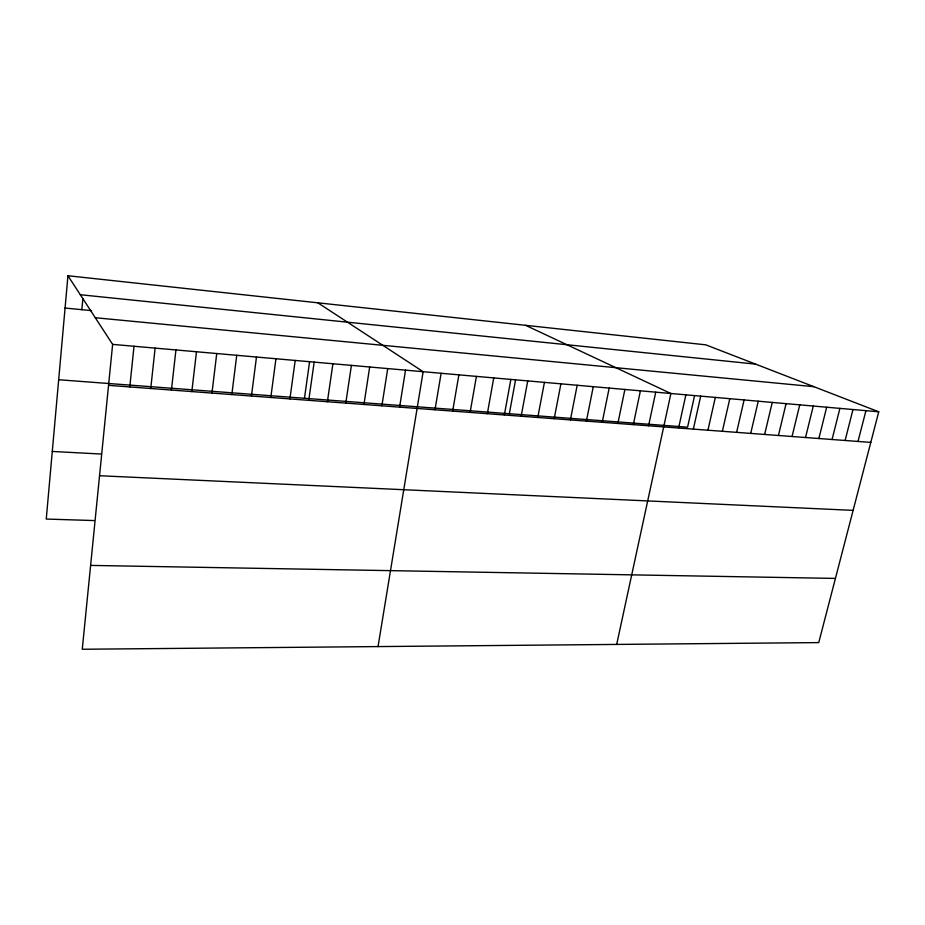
<?xml version="1.0" encoding="UTF-8"?>
<svg xmlns="http://www.w3.org/2000/svg" width="925" height="925" viewBox="0 0 925 925"><rect width="100%" height="100%" fill="white"/><g stroke="black" fill="none" stroke-linecap="round" stroke-linejoin="round"><path stroke-width="1.39" d="M67.953 275.743L112.63 344.377L82.267 649.257L818.741 642.597L878.75 411.798L705.787 344.84L67.953 275.743L46.25 519.052L94.2 520.567M81.839 309.678L82.868 298.509M129.789 386.928L134.021 346.262M150.74 388.5L155.123 348.124M171.426 390.049L175.935 349.951M191.822 391.576L196.482 351.754M211.952 393.079L216.739 353.547M231.828 394.57L236.742 355.304M251.438 396.039L256.479 357.038M270.794 397.484L275.962 358.75M289.907 398.918L295.191 360.449M304.464 398.27L309.609 361.617M308.765 400.328L314.165 362.114M327.392 401.728L332.908 363.768M345.788 403.103L351.408 365.398M363.953 404.456L369.676 367.005M381.886 405.809L387.725 368.589M399.6 407.127L405.532 370.15M378.036 646.587L423.13 371.7L317.865 302.822M434.993 409.775L441.121 373.284M452.66 411.105L458.881 374.845M470.108 412.411L476.421 376.394M487.336 413.695L493.742 377.92M504.356 414.967L510.843 379.423M509.34 413.729L515.526 380.025M521.168 416.227L527.736 380.915M537.772 417.476L544.42 382.383M554.179 418.701L560.908 383.829M570.39 419.915L577.188 385.262M586.404 421.118L593.272 386.673M602.221 422.297L609.17 388.072M617.865 423.465L624.884 389.46M633.313 424.621L640.401 390.824M648.587 425.766L655.732 392.177M616.686 644.424L670.903 393.507L525.562 325.311M678.603 428.009L685.876 394.825M694.536 395.761L687.587 427.177L58.68 379.736M693.357 429.119L700.688 396.131M707.937 430.206L715.326 397.415M722.356 431.293L729.802 398.698M736.612 432.357L744.116 399.947M750.707 433.409L758.257 401.196M764.64 434.461L772.248 402.433M778.434 435.49L786.077 403.647M792.054 436.507L799.755 404.849M805.536 437.513L813.283 406.04M818.879 438.519L826.673 407.22M832.072 439.502L839.9 408.376M845.115 440.473L852.989 409.532M858.018 441.445L865.939 410.677M90.615 565.406L835.437 578.414M99.553 475.728L853.128 510.369M52.286 451.446L100.825 454.013M108.549 385.343L870.795 442.404M112.63 344.377L878.75 411.798M95.287 317.726L813.884 386.685M65.074 308.037L91.517 310.627M80.313 294.728L755.586 364.115"/></g></svg>
